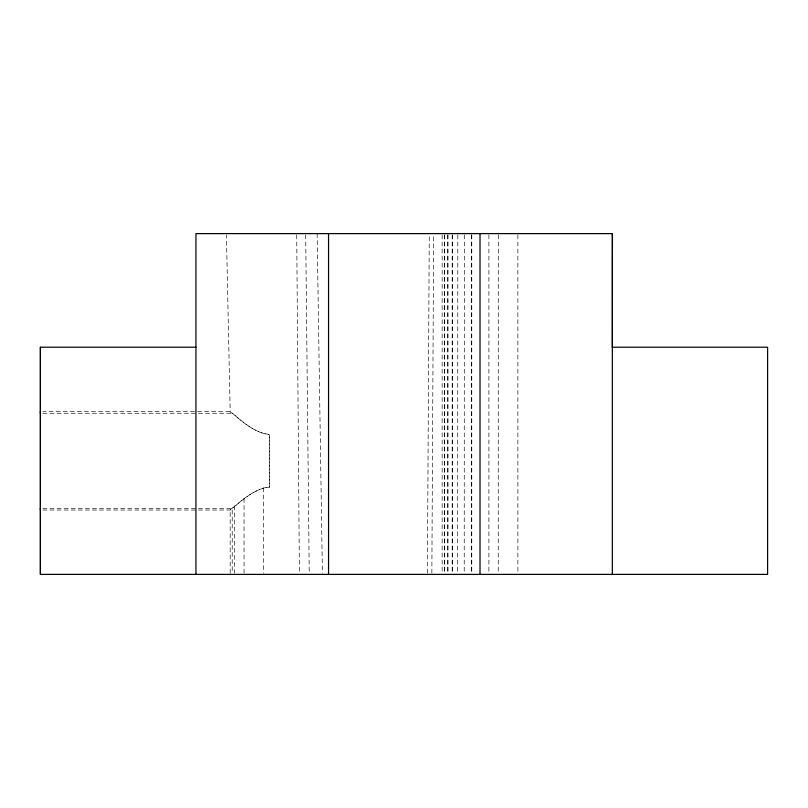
<?xml version="1.0" encoding="UTF-8"?>
<svg xmlns="http://www.w3.org/2000/svg" width="808" height="808" viewBox="0 0 808 808"><rect width="100%" height="100%" fill="white"/><g stroke="black" fill="none" stroke-linecap="round" stroke-linejoin="round"><path stroke-width="0.61" stroke-dasharray="4.04 3.03" d="M230.179 573.145L230.179 509.707C242.329 500.879 253.631 488.577 269.367 487.234L269.367 434.361C253.631 433.007 242.329 420.716 230.179 411.888L226.432 234.876M269.367 487.234L269.367 434.815C254.924 432.482 243.006 422.594 232.472 413.252L230.361 411.575L42.925 411.575M427.422 573.125L429.27 233.613M431.856 573.125L433.654 234.876M42.925 510.02L230.361 510.02L232.472 508.343C243.006 499.001 254.924 489.103 269.367 486.769M42.935 413.252L232.219 413.252M42.935 508.343L232.219 508.343L232.219 573.155M317.12 233.613L322.392 573.125M305.697 234.876L309.242 573.125M296.718 234.876L299.394 573.125M517.867 234.876L517.888 573.125M498.284 234.876L498.233 574.387M488.901 234.876L488.901 574.387M471.781 234.876L471.781 573.125M471.68 234.876L471.68 573.125M464.327 234.876L464.216 573.125M457.803 234.876L457.681 573.125M452.298 234.876L452.298 573.125M452.177 234.876L452.177 573.125M447.915 234.876L447.915 573.125M447.814 234.876L447.814 573.125M444.723 234.876L444.723 573.125M444.653 234.876L444.653 573.125M442.148 234.876L442.148 573.125M263.317 487.81L263.317 573.125M244.056 498.445L244.056 573.135M234.552 505.869L234.552 573.135"/><path stroke-width="1.21" d="M612.333 347.208L767.6 347.208L767.6 574.387L40.4 574.387L40.4 347.208L195.94 347.208M40.41 411.575L40.41 413.252M40.41 508.343L40.41 510.02M612.383 347.208L612.424 233.613L195.94 233.613L195.94 574.387M612.333 233.613L612.333 574.387M480.013 233.613L480.013 574.387M328.553 233.613L328.553 574.387M40.41 347.208L40.41 574.387"/></g></svg>
